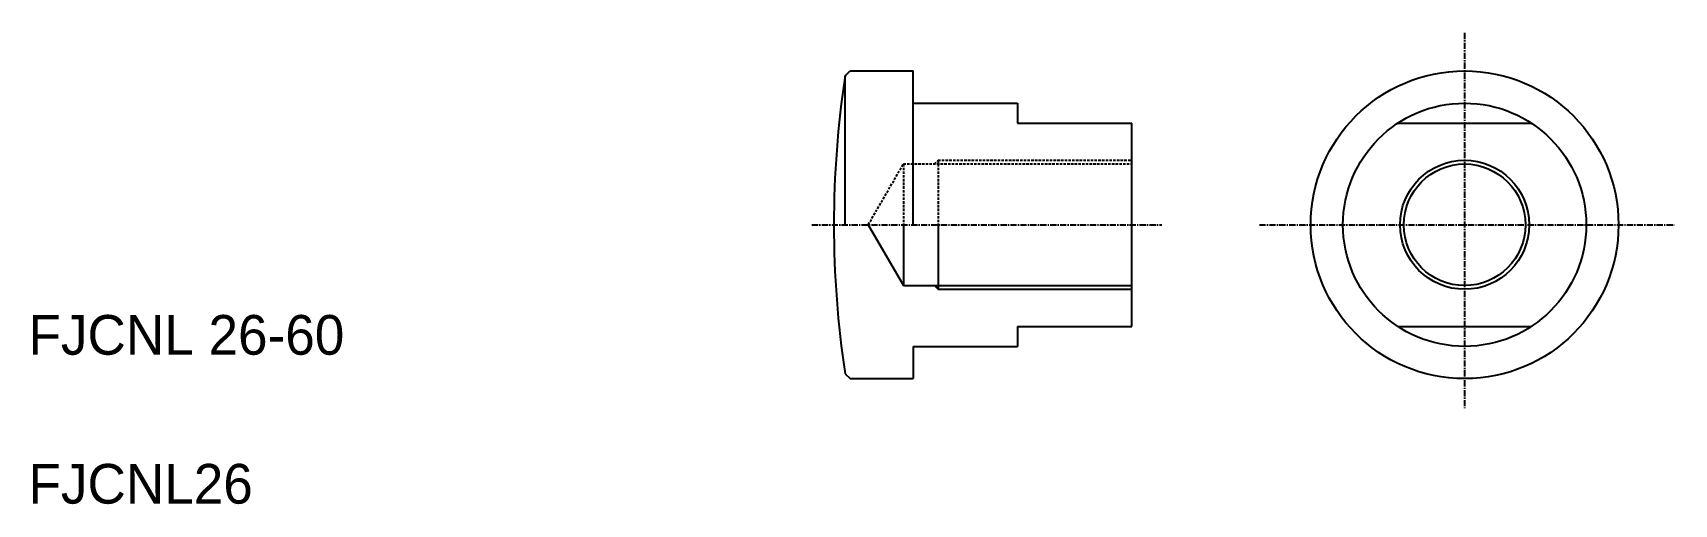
# Model space of a CAD drawing. Extents: x 212 to 543, y 294 to 389.
import ezdxf

# ---------------------------------------------------------------- set-up
doc = ezdxf.new("R2010")
doc.units = 0
doc.linetypes.add('CENTER', pattern=[2, 1.25, -0.25, 0.25, -0.25])
doc.linetypes.add('DASHED', pattern=[0.75, 0.5, -0.25])
doc.layers.get('0').update_dxf_attribs({"linetype": 'CONTINUOUS'})
doc.layers.add('CENTER', color=1, linetype='CENTER')

msp = doc.modelspace()

# ---------------------------------------------------------------- linework, layer by layer
at = {"color": 7, "linetype": 'CONTINUOUS'}
for p, q in [((375.68, 379.95), (376.68, 380.95)), ((376.68, 380.95), (389.41, 380.95)), ((375.68, 349.95), (375.68, 379.95)), ((389.41, 374.45), (410.41, 374.45)), ((410.41, 374.45), (410.41, 370.45)), ((410.41, 370.45), (433.41, 370.45)), ((433.41, 329.45), (433.41, 370.45)), ((487.04, 370.45), (513.87, 370.45)), ((380.34, 349.95), (387.41, 337.7)), ((387.41, 349.95), (387.41, 337.7)), ((394.41, 349.95), (394.41, 336.95)), ((387.41, 337.7), (433.41, 337.7)), ((410.41, 329.45), (433.41, 329.45)), ((410.41, 329.45), (410.41, 325.45)), ((487.04, 329.45), (513.87, 329.45)), ((389.41, 325.45), (410.41, 325.45)), ((375.68, 319.95), (376.68, 318.95)), ((376.68, 318.95), (389.41, 318.95))]:
    msp.add_line(p, q, dxfattribs=at)
for p, q in [((389.41, 349.95), (389.41, 380.95)), ((389.41, 325.45), (389.41, 318.95))]:
    msp.add_line(p, q)
at = {"color": 3, "linetype": 'DASHED'}
for p, q in [((380.34, 349.95), (387.41, 362.2)), ((387.41, 362.2), (433.41, 362.2)), ((387.41, 362.2), (387.41, 349.95)), ((393.66, 362.2), (394.41, 362.95)), ((394.41, 362.95), (433.41, 362.95)), ((394.41, 362.95), (394.41, 349.95))]:
    msp.add_line(p, q, dxfattribs=at)
at = {"color": 3, "linetype": 'CONTINUOUS'}
for p, q in [((393.66, 337.7), (394.41, 336.95)), ((394.41, 336.95), (433.41, 336.95))]:
    msp.add_line(p, q, dxfattribs=at)
at = {"color": 7, "linetype": 'CONTINUOUS'}
for radius in [31, 24.5, 12.25]:
    msp.add_circle((500.46, 349.95), radius, dxfattribs=at)
at = {"color": 3, "linetype": 'CONTINUOUS'}
msp.add_circle((500.46, 349.95), 13, dxfattribs=at)
msp.add_arc((573.41, 349.95), 200, 171.3731, 188.6269)
at = {"layer": 'CENTER', "color": 1, "linetype": 'CENTER'}
for p, q in [((500.46, 388.63), (500.46, 313.02)), ((368.98, 349.95), (439.48, 349.95)), ((459.13, 349.95), (542.67, 349.95))]:
    msp.add_line(p, q, dxfattribs=at)

# ---------------------------------------------------------------- texts
at = {"color": 7, "linetype": 'CONTINUOUS'}
for s, p in [('FJCNL 26-60', (211.19, 323.77)), ('FJCNL26', (211.19, 293.77))]:
    msp.add_text(s, height=8, dxfattribs=at).set_placement(p)

doc.saveas('drawing.dxf')
